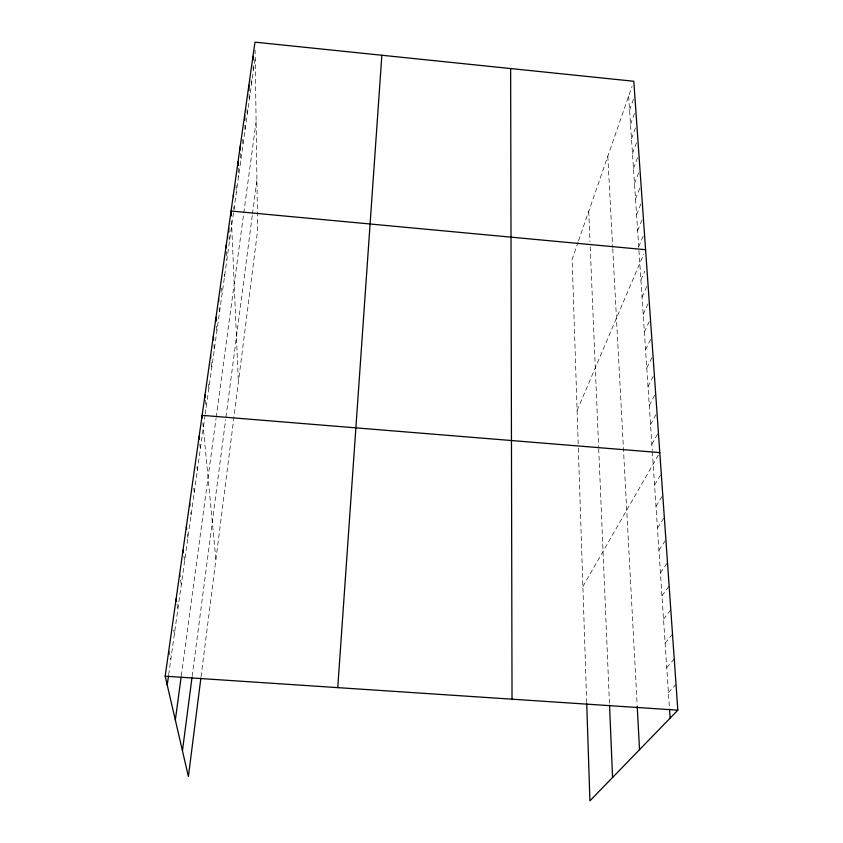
<?xml version="1.0" encoding="UTF-8"?>
<svg xmlns="http://www.w3.org/2000/svg" width="843" height="843" viewBox="0 0 843 843"><rect width="100%" height="100%" fill="white"/><g stroke="black" fill="none" stroke-linecap="round" stroke-linejoin="round"><path stroke-width="0.63" stroke-dasharray="4.21 3.16" d="M201.045 676.813L257.642 230.213L255.102 50.022M192.162 676.318L225.639 419.666M225.977 417.074L252.31 215.26M252.468 214.017L256.936 179.801M181.298 675.844L216.019 418.602M216.198 417.306L243.606 214.291M243.775 213.047L256.114 121.613M168.674 674.706L205.081 415.251M205.249 413.997L255.208 57.882M578.15 241.909L572.134 259.265L578.298 446.843M578.551 240.74L632.081 86.207M629.595 110.138L634.357 96.618M630.543 124.395L635.348 110.949M631.502 138.863L636.37 125.512M632.482 153.563L637.403 140.307M633.483 168.505L638.446 155.344M634.494 183.669L639.51 170.613M635.517 199.085L640.596 186.134M636.56 214.754L641.692 201.92M637.624 230.676L642.819 217.958M638.699 246.862L643.947 234.27M577.107 410.478L643.662 254.249M640.912 280.034L644.821 271.077M642.05 297.052L647.972 283.754M643.198 314.344L649.194 301.225M644.368 331.942L650.438 318.991M645.559 349.845L651.144 338.233M646.781 368.064L652.429 356.621M648.014 386.6L654.305 374.208M649.268 405.462L655.643 393.27M650.554 424.672L656.412 413.787M651.85 444.219L657.793 433.544M582.882 586.496L659.795 452.617M654.568 485.031L661.281 473.766M655.991 506.327L662.788 495.326M657.435 528.034L664.326 517.317M658.91 550.173L665.896 539.741M660.417 572.745L667.498 562.618M661.955 595.769L669.131 585.969M663.515 619.257L670.796 609.784M665.116 643.22L672.503 634.105M666.739 667.677L674.242 658.931M668.404 692.651L676.012 684.284M169.148 651.049L170.855 659.173M173.711 630.206L174.417 633.831M176.998 603.999L177.894 609.025M180.55 580.1L181.298 584.726M183.922 556.159L184.638 560.932M187.399 533.925L187.915 537.613M190.792 512.249L191.119 514.778M193.795 488.497L194.259 492.386M196.935 466.853L197.336 470.436M199.854 444.029L200.349 448.919M202.836 422.828L215.892 559.626M205.46 400.088L206.135 407.717M208.579 384.113L208.906 387.991M211.161 362.648L211.614 368.623M213.943 344.755L214.291 349.603M628.657 96.102L652.271 450.447M652.345 451.69L669.426 707.941M216.577 326.009L216.904 330.93M219.169 307.59L219.475 312.584M221.646 288.243L222.004 294.565M224.354 274.302L224.491 276.862M607.803 156.313L612.671 247.473M612.745 248.706L637.15 705.001M226.546 251.688L226.936 259.454M229.033 235.819L229.328 242.362M588.709 211.424L589.995 241.815M590.195 246.757L598.656 447.433M598.709 448.718L609.478 704.01M231.488 220.697L238.379 382.174M233.911 206.577L234.006 209.022M236.019 185.365L236.293 192.773M578.34 448.118L586.686 702.409M238.242 168.073L238.527 176.788M240.508 153.542L240.74 161.066M242.731 139.285L242.9 145.607M244.913 125.301L245.039 130.391M246.988 109.021L247.136 115.428M249.075 94.247L249.201 100.696M251.119 79.716L251.235 86.197M253.132 65.406L253.237 71.929"/><path stroke-width="1.26" d="M337.758 687.635L381.858 55.248M200.887 678.057L188.4 776.519L165.175 676.191L254.986 42.15L633.799 81.265L677.825 710.175L589.921 800.85L586.728 703.642M182.446 750.786L191.993 677.582M175.333 720.059L181.129 677.087M167.23 685.064L168.495 676.002M165.175 676.191L677.825 710.175M659.795 452.617L202.12 415.336L202.362 417.833M645.59 249.718L231.066 211.013L231.277 215.861M176.113 598.973L176.556 601.491M179.601 574.325L179.981 576.633M183.026 550.184L183.384 552.576M186.366 526.548L186.714 529.014M189.654 503.397L189.981 505.926M199.096 436.695L199.348 439.14M205.007 395.009L205.228 397.548M210.602 355.472L210.792 357.864M213.332 336.252L213.585 339.898M669.511 709.216L670.101 718.141M215.998 317.389L216.251 321.078M218.622 298.854L218.78 301.351M637.213 706.297L639.531 749.669M226.219 245.218L226.356 247.81M228.664 227.968L228.853 231.888M609.531 705.264L612.576 777.488M233.427 194.343L233.522 196.788M238.032 161.856L238.158 165.586M240.276 146.018L240.392 149.78M244.649 115.122L244.786 120.212M248.885 85.227L248.991 90.38M252.984 56.281L253.048 60.19M510.637 68.546L512.028 699.184"/></g></svg>
